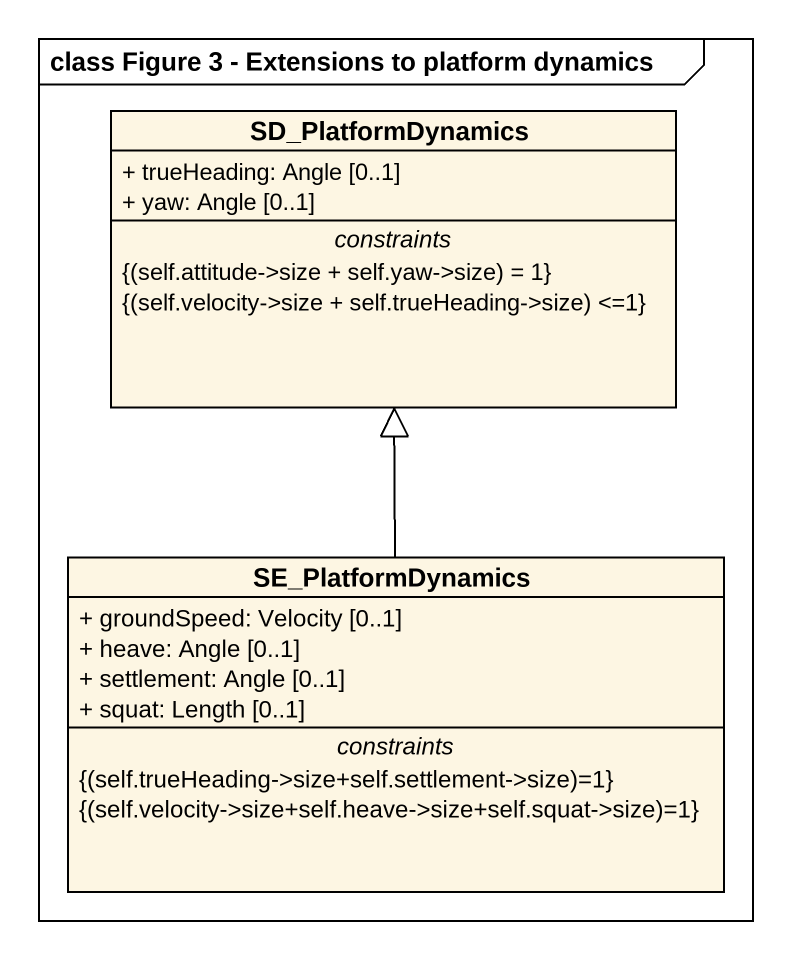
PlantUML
@startuml
mainframe class Figure 3 - Extensions to platform dynamics
hide circle
hide empty members
skinparam classAttributeIconSize 0
class SD_PlatformDynamics {
  + trueHeading: Angle [0..1]
  + yaw: Angle [0..1]
  -- constraints --
  {field} {(self.attitude->size + self.yaw->size) = 1}
  {field} {(self.velocity->size + self.trueHeading->size) <=1}
}
class SE_PlatformDynamics {
  + groundSpeed: Velocity [0..1]
  + heave: Angle [0..1]
  + settlement: Angle [0..1]
  + squat: Length [0..1]
  -- constraints --
  {field} {(self.trueHeading->size+self.settlement->size)=1}
  {field} {(self.velocity->size+self.heave->size+self.squat->size)=1}
}
SE_PlatformDynamics -up-|> SD_PlatformDynamics
@enduml
